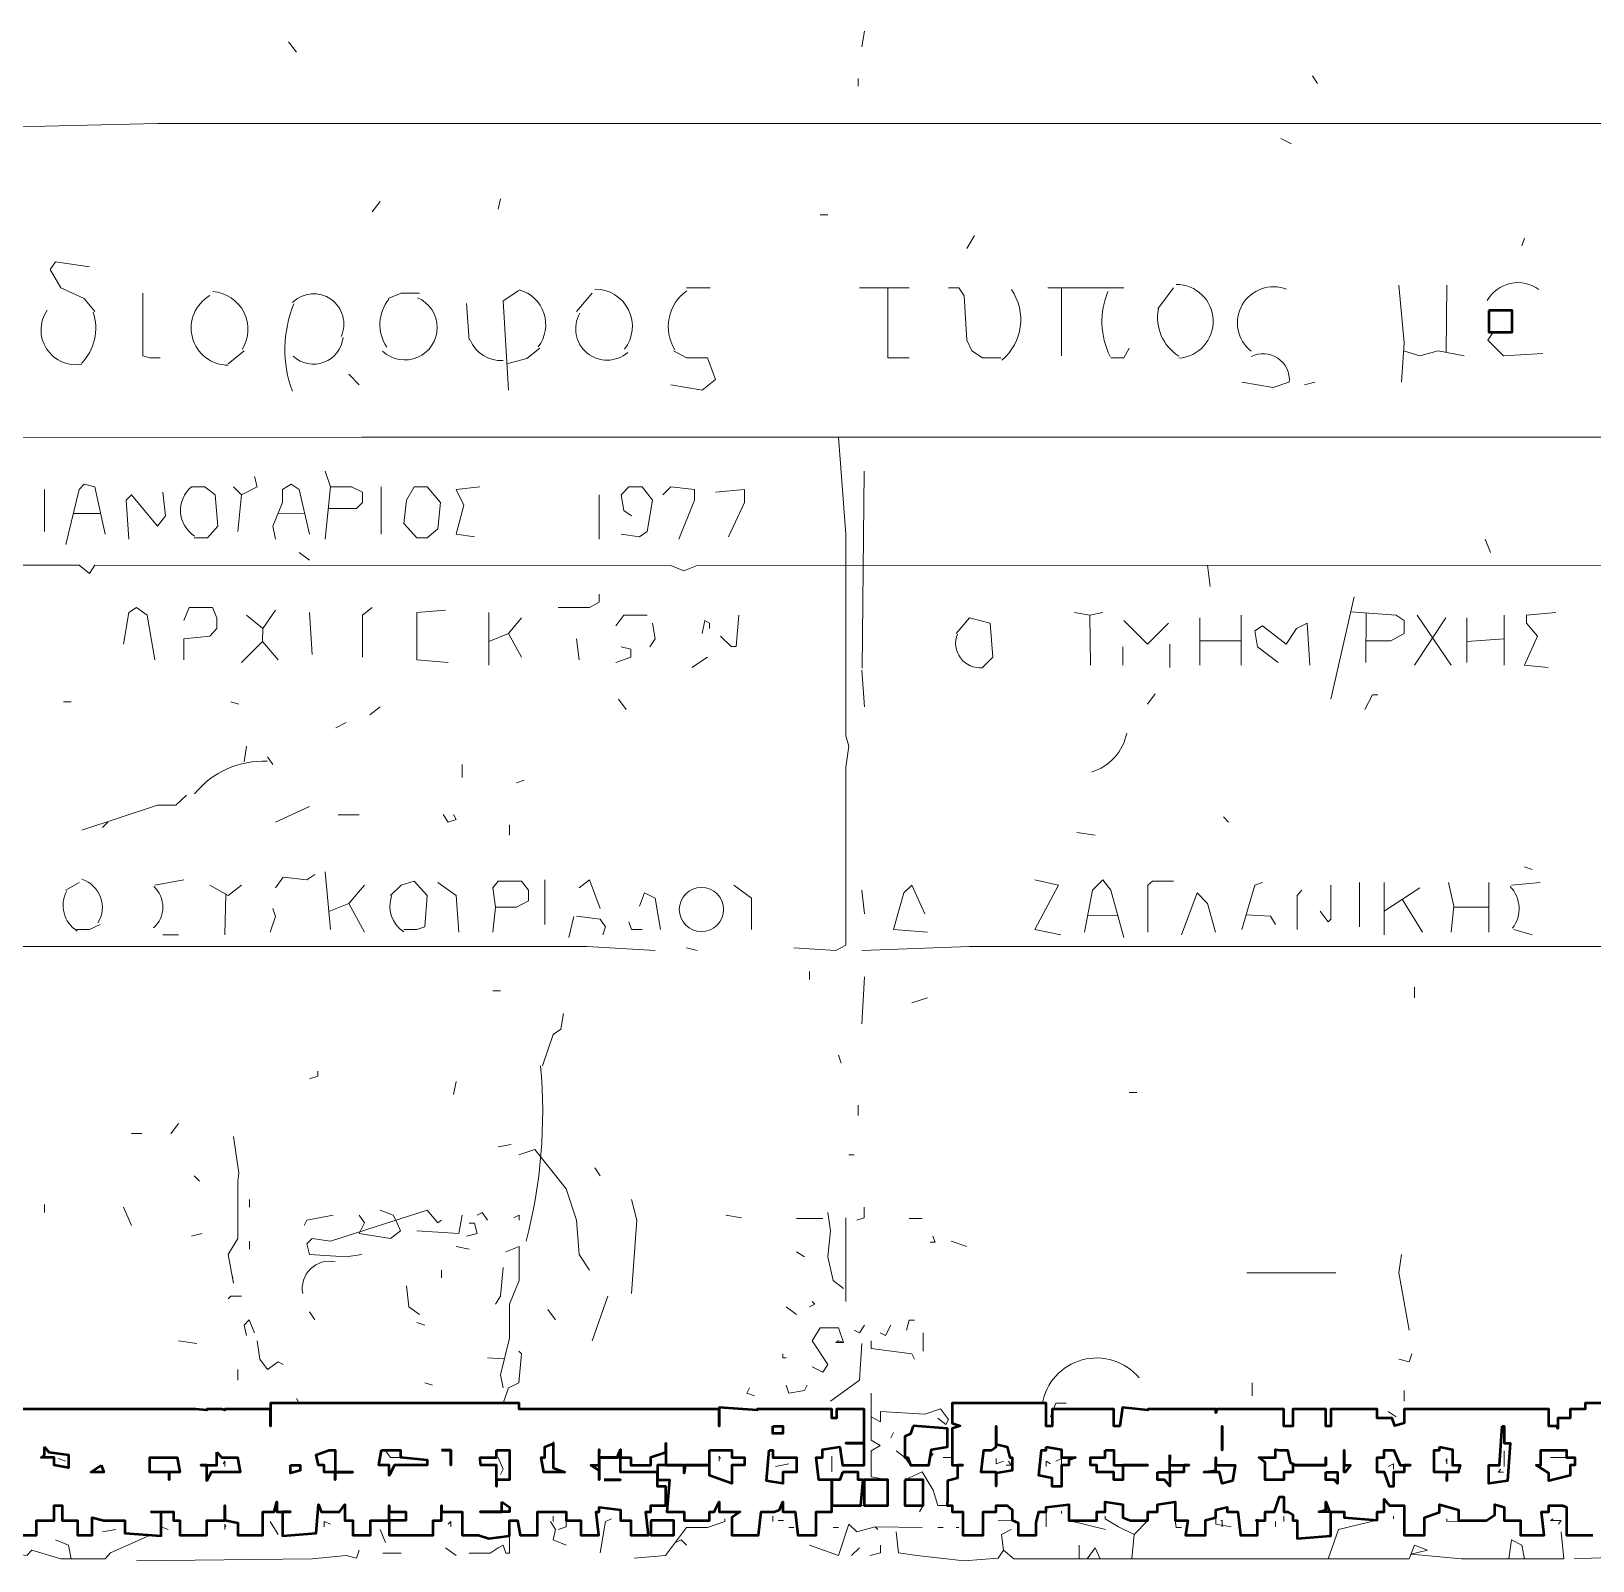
# Model space of a CAD drawing. Header units: metres. Extents: x 0.1 to 48.1, y 1.3 to 34.5.
# Drawn here: x 34.837 to 38.802, y 1.373 to 5.256 of the extents above; entities that cross this region are included whole.
import ezdxf

# ---------------------------------------------------------------- set-up
doc = ezdxf.new("R2010")
doc.units = ezdxf.units.M
doc.linetypes.add('DASHDOT', pattern=[1, 0.5, -0.25, 0, -0.25])
for name, color, linetype, lineweight in [('P2D_AXONES', 1, 'DASHDOT', 13), ('P2D_GRAMMES', 7, 'Continuous', 18), ('P2D_MIKRA', 8, 'Continuous', 13), ('P2D_TOIXOI', 7, 'Continuous', 50), ('P2D_TOXA', 7, 'Continuous', 18)]:
    doc.layers.add(name, color=color, linetype=linetype, lineweight=lineweight)

msp = doc.modelspace()

# ---------------------------------------------------------------- linework, layer by layer
at = {"layer": 'P2D_AXONES'}
msp.add_lwpolyline([(36.952106, 4.139136), (36.946361, 3.633796), (36.95301, 3.540707)], dxfattribs=at)
at = {"layer": 'P2D_GRAMMES'}
for p, q in [((36.560707, 4.604355), (36.500864, 4.604355)), ((36.939712, 4.604355), (37.066047, 4.604355)), ((37.611283, 4.604355), (37.418455, 4.604355)), ((37.453164, 4.604355), (37.453164, 4.431702)), ((37.697723, 4.551387), (37.737618, 4.604581)), ((38.431825, 4.61123), (38.429676, 4.440903)), ((35.94233, 4.564686), (35.948979, 4.471597)), ((36.221597, 4.544738), (36.261492, 4.591283)), ((35.377147, 4.445), (35.337251, 4.411754)), ((35.583272, 4.139136), (35.596571, 4.099241)), ((34.870654, 4.092592), (34.870654, 3.986204)), ((35.35055, 4.099387), (35.370497, 4.079293)), ((35.596571, 4.099241), (35.583272, 3.966257)), ((35.725207, 4.099241), (35.725207, 3.979555)), ((35.370497, 4.079293), (35.361517, 3.986204)), ((36.279097, 4.079293), (36.279097, 3.966257)), ((34.943854, 4.032144), (35.013054, 4.032136)), ((35.463929, 4.032878), (35.531017, 4.032085)), ((37.824058, 3.900639), (37.830707, 3.846571)), ((38.196414, 3.819974), (38.136571, 3.560654)), ((35.383796, 3.773429), (35.42496, 3.740183)), ((35.543377, 3.780079), (35.550026, 3.673691)), ((35.99842, 3.780079), (35.99842, 3.647094)), ((37.524843, 3.773429), (37.526596, 3.647094)), ((37.909591, 3.773429), (37.909591, 3.647094)), ((38.355995, 3.773429), (38.442435, 3.647094)), ((38.576884, 3.773429), (38.576884, 3.647094)), ((36.081963, 3.76678), (36.048717, 3.726885)), ((37.80411, 3.76678), (37.80411, 3.647094)), ((38.429136, 3.76678), (38.349346, 3.647094)), ((38.48233, 3.76678), (38.48233, 3.653743)), ((35.423691, 3.706937), (35.370497, 3.653743)), ((35.423691, 3.706937), (35.463586, 3.660393)), ((36.048717, 3.726885), (35.99842, 3.706937)), ((36.048717, 3.726885), (36.081963, 3.667042)), ((37.80411, 3.708561), (37.909591, 3.708561)), ((38.576884, 3.713586), (38.48233, 3.706937)), ((35.383796, 3.440969), (35.377147, 3.401073)), ((35.450288, 3.394424), (35.43699, 3.414372)), ((34.925, 3.075262), (34.958246, 3.095209)), ((35.224215, 3.101859), (35.151073, 3.08856)), ((35.583272, 3.121806), (35.596571, 2.975524)), ((38.209712, 3.095209), (38.209712, 2.982173)), ((38.271956, 3.095209), (38.271956, 2.962225)), ((38.537825, 3.095209), (38.537825, 2.968874)), ((38.668508, 3.095209), (38.595366, 3.08856)), ((35.330693, 3.065711), (35.328552, 2.962225)), ((35.68301, 3.08856), (35.643115, 3.042016)), ((38.362644, 3.081911), (38.271956, 3.022068)), ((35.643115, 3.042016), (35.592429, 3.021087)), ((35.643115, 3.042016), (35.68301, 2.968874)), ((36.015471, 3.032781), (36.008822, 2.968874)), ((38.318086, 3.052508), (38.369293, 2.968874)), ((38.448828, 3.032806), (38.537825, 3.032781)), ((37.519657, 3.01214), (37.595839, 3.011172)), ((38.602016, 2.975524), (38.64856, 2.962225)), ((35.171021, 2.962225), (35.210916, 2.962225)), ((36.95301, 2.855838), (36.946361, 2.736152)), ((36.905266, 2.24411), (36.905266, 2.031335)), ((35.70206, 2.198823), (35.717155, 2.196307)), ((36.075946, 2.170969), (36.042068, 2.15767)), ((38.149869, 2.104429), (37.923796, 2.104429)), ((35.995524, 1.888377), (36.03879, 1.885914)), ((37.026152, 1.698874), (37.019503, 1.685576)), ((37.12722, 1.645681), (37.118926, 1.633761)), ((37.152487, 1.635194), (37.175759, 1.635194)), ((36.926414, 1.513557), (36.952106, 1.513557)), ((36.83, 1.472801), (36.83, 1.459503)), ((37.29212, 1.475507), (37.32746, 1.476126)), ((37.413919, 1.496876), (37.413919, 1.459503)), ((37.471649, 1.475507), (37.564738, 1.452853)), ((37.672603, 1.475507), (37.63788, 1.439555)), ((37.741774, 1.475507), (37.744267, 1.457358)), ((38.14322, 1.496876), (38.156518, 1.496876)), ((38.431825, 1.472801), (38.532199, 1.475507)), ((37.139188, 1.457358), (37.152487, 1.457358)), ((37.63788, 1.439555), (37.63123, 1.378187)), ((37.498246, 1.412958), (37.498246, 1.378187))]:
    msp.add_line(p, q, dxfattribs=at)
for points in [[(40.703168, 5.022137), (35.157723, 5.022137), (34.765419, 5.012875), (32.318508, 4.993511), (27.930026, 4.975153), (27.265026, 4.966898)], [(34.984843, 4.657775), (34.898403, 4.671073), (34.885105, 4.651126), (34.911702, 4.604581), (34.971545, 4.577984), (34.998141, 4.544738)], [(37.01236, 4.604355), (37.01236, 4.427108), (37.066047, 4.427108)], [(37.29877, 4.427108), (37.252225, 4.427108), (37.225628, 4.445), (37.21233, 4.471597), (37.205681, 4.584634), (37.192382, 4.604355), (37.165785, 4.604355)], [(38.30945, 4.61123), (38.322749, 4.464948), (38.316099, 4.365209)], [(35.119823, 4.591283), (35.119823, 4.431702), (35.137775, 4.427108), (35.164372, 4.427108), (35.164372, 4.427108)], [(35.742853, 4.577984), (35.776099, 4.591283), (35.822644, 4.591283)], [(36.048717, 4.345262), (36.035419, 4.571335), (36.075314, 4.597932)], [(38.548822, 4.492136), (38.535524, 4.471597), (38.575419, 4.431702), (38.675157, 4.438351)], [(36.128508, 4.451649), (36.095262, 4.425052), (36.044819, 4.411525)], [(36.467618, 4.445), (36.500864, 4.427108), (36.554058, 4.427108), (36.574005, 4.371859), (36.540759, 4.345262), (36.460969, 4.35856)], [(37.578037, 4.427108), (37.611283, 4.427108), (37.624581, 4.451649)], [(38.321425, 4.445088), (38.362644, 4.431702), (38.409188, 4.445), (38.475681, 4.431702), (38.475681, 4.431702)], [(38.030183, 4.365209), (37.990288, 4.351911), (37.910497, 4.365209)], [(34.788684, 4.224947), (35.676361, 4.225848), (42.225838, 4.225848), (42.265733, 4.248778), (44.812382, 4.248778), (44.91877, 4.252173), (44.938717, 4.265471), (44.99856, 4.248778), (45.720786, 4.248958)], [(36.886518, 4.225848), (36.905266, 3.979555), (36.905266, 3.467565), (36.913115, 3.440969), (36.905266, 3.387775), (36.905266, 2.935628), (36.879869, 2.92233), (36.773482, 2.928979)], [(35.403743, 4.125838), (35.410393, 4.099241), (35.370497, 4.079293)], [(34.925, 3.952958), (34.958246, 4.092592), (34.971545, 4.10589), (34.998141, 4.099241), (35.024738, 3.979555)], [(35.171021, 4.085942), (35.17767, 4.026099), (35.157723, 3.999503), (35.09123, 4.079293), (35.077932, 4.065995), (35.084581, 3.966257)], [(35.250812, 3.969644), (35.284058, 3.969644), (35.310654, 3.999503), (35.304005, 4.079293), (35.277408, 4.099387), (35.244162, 4.099387)], [(35.456937, 3.966257), (35.450288, 3.999503), (35.474748, 4.059346), (35.474748, 4.092592), (35.496832, 4.10589), (35.51678, 4.092592), (35.543377, 3.979555)], [(35.596571, 4.099241), (35.649764, 4.099387), (35.677691, 4.085942), (35.677691, 4.059346), (35.663063, 4.044132), (35.591114, 4.044677)], [(35.975576, 4.099241), (35.915733, 4.092592), (35.935681, 4.052696), (35.915733, 3.979555), (35.962277, 3.972906)], [(36.36123, 4.026099), (36.341283, 4.039398), (36.334634, 4.079293), (36.354581, 4.099387), (36.387827, 4.099387), (36.414424, 4.065995), (36.401126, 3.986204), (36.381178, 3.972906), (36.334634, 3.979555)], [(36.441021, 4.079293), (36.460969, 4.099241), (36.520812, 4.092592), (36.520812, 4.065995), (36.480916, 3.966257)], [(36.574005, 4.085942), (36.647726, 4.092592), (36.647726, 4.059346), (36.607251, 3.972906)], [(41.687251, 3.640445), (41.707199, 3.613848), (41.729814, 3.633796), (41.729814, 3.92334), (40.583482, 3.92334), (39.652592, 3.900639), (36.527461, 3.899764), (36.494215, 3.886466), (36.460969, 3.899764), (34.998141, 3.900639), (34.984843, 3.879817), (34.958246, 3.900639), (34.790312, 3.900639)], [(35.071283, 3.700288), (35.084581, 3.780079), (35.104529, 3.793377), (35.131126, 3.773429), (35.151073, 3.660393)], [(35.224215, 3.760131), (35.237513, 3.792945), (35.297356, 3.792945), (35.308069, 3.76678), (35.308069, 3.740183), (35.290707, 3.720236), (35.224215, 3.713586), (35.224215, 3.660393)], [(35.456937, 3.786728), (35.42496, 3.740183), (35.423691, 3.706937)], [(35.677691, 3.667042), (35.677691, 3.773429), (35.702958, 3.793377), (35.702958, 3.793377)], [(35.889136, 3.786728), (35.815995, 3.780079), (35.815995, 3.660393), (35.895785, 3.653743)], [(36.633848, 3.773429), (36.627199, 3.694406), (36.613901, 3.694406), (36.587304, 3.720236)], [(37.484948, 3.780079), (37.524843, 3.773429), (37.558089, 3.780079)], [(38.187673, 3.782096), (38.302801, 3.773429), (38.322948, 3.760131), (38.322948, 3.726885), (38.289503, 3.708561), (38.225473, 3.708561)], [(38.226407, 3.77918), (38.225473, 3.653743), (38.225473, 3.653743)], [(38.708403, 3.780079), (38.633448, 3.773429), (38.633448, 3.753482), (38.661859, 3.720236), (38.628613, 3.647094), (38.688455, 3.640445)], [(37.185733, 3.726885), (37.218979, 3.76678), (37.272173, 3.753482), (37.278822, 3.667042), (37.252225, 3.640445)], [(37.611283, 3.760131), (37.671126, 3.700288), (37.724319, 3.753482)], [(38.003586, 3.653743), (37.950393, 3.693639), (37.943743, 3.733534), (37.963691, 3.746832), (38.023534, 3.700288), (38.050131, 3.740183), (38.076728, 3.753482), (38.083377, 3.647094)], [(35.230864, 3.316671), (35.204267, 3.291361), (35.157723, 3.291361), (34.964895, 3.228194)], [(35.749503, 3.061963), (35.776099, 3.08856), (35.809346, 3.098534), (35.842592, 3.061963), (35.835942, 2.982173), (35.815995, 2.975493), (35.782749, 2.975493)], [(35.869188, 3.095209), (35.915733, 3.061963), (35.922382, 2.968874)], [(36.140637, 3.101859), (36.140637, 2.988822), (36.140637, 2.988822)], [(42.737827, 3.114317), (42.654594, 3.114317), (42.654594, 3.08856), (42.677984, 3.055314), (42.651387, 2.988822), (42.71788, 2.975524), (42.731178, 2.955576), (42.724529, 2.932735), (37.218979, 2.932735), (36.946361, 2.92233)], [(37.385209, 3.101859), (37.445052, 3.08856), (37.385209, 2.975524), (37.451702, 2.962225)], [(37.511545, 2.968874), (37.531492, 3.075262), (37.558089, 3.101859), (37.578037, 3.075262), (37.611283, 2.955576)], [(37.737618, 3.098534), (37.684424, 3.098534), (37.672603, 3.08856), (37.672603, 2.968874)], [(37.963691, 3.095209), (37.943743, 3.08856), (37.910497, 2.975524)], [(38.435785, 3.095209), (38.449084, 3.035366), (38.442435, 2.968874)], [(35.290707, 3.08856), (35.337251, 3.061963), (35.370497, 3.08856)], [(36.62055, 3.08856), (36.665664, 3.055314), (36.665664, 2.975524)], [(37.105942, 3.015419), (37.072696, 3.08856), (37.052749, 3.068613), (37.026152, 2.975524), (37.112592, 2.968874)], [(37.844005, 2.968874), (37.824058, 3.042016), (37.797461, 3.068613), (37.757565, 2.962225)], [(38.063429, 3.075262), (38.051181, 3.061963), (38.051181, 2.975524)], [(38.136703, 3.08856), (38.136703, 3.00212), (38.129921, 2.995471), (38.109974, 3.022068)], [(35.01144, 2.988822), (34.984843, 2.975493), (34.951597, 2.975493)], [(37.921397, 3.012582), (37.983639, 3.00992), (37.996462, 2.988822), (37.996462, 2.988822)], [(36.421073, 2.92233), (36.248194, 2.932735), (34.359817, 2.932735), (34.326571, 2.916873), (34.073901, 2.916873)], [(36.188351, 2.762749), (36.181702, 2.722853), (36.161754, 2.709555), (36.135157, 2.629764)], [(35.35055, 2.450236), (35.363848, 2.357147), (35.361517, 2.337199), (35.361517, 2.190916), (35.337251, 2.151021), (35.35055, 2.07788), (35.347465, 2.094848)], [(36.075314, 2.403691), (36.115209, 2.41699), (36.195, 2.317251), (36.221597, 2.237461), (36.228246, 2.151021), (36.254843, 2.111126)], [(35.676361, 2.151021), (35.636466, 2.144372), (35.543377, 2.151021), (35.536728, 2.177618), (35.550026, 2.190916), (35.596571, 2.184267), (35.842592, 2.263526), (35.869188, 2.230812), (35.87847, 2.237461)], [(35.669712, 2.250759), (35.68301, 2.230812), (35.669712, 2.204215), (35.749503, 2.190916), (35.774135, 2.210864), (35.762801, 2.237461), (35.756152, 2.250759), (35.722906, 2.263526)], [(36.36123, 2.290654), (36.374529, 2.237461), (36.36123, 2.051283)], [(35.60322, 2.250759), (35.536728, 2.237461), (35.530079, 2.224162), (35.530079, 2.224162)], [(35.931192, 2.250759), (35.922382, 2.204215), (35.815995, 2.210864)], [(36.075946, 2.170969), (36.075946, 2.084529), (36.051655, 2.024686), (36.051655, 1.938246), (36.02877, 1.845157), (36.035419, 1.811911)], [(36.301387, 2.044634), (36.261492, 1.931597), (36.261492, 1.931597)], [(36.820026, 1.865105), (36.846623, 1.851806), (36.859921, 1.871754), (36.820026, 1.931597), (36.839974, 1.964776), (36.886518, 1.964776), (36.899817, 1.927137)], [(36.075314, 1.905), (36.081963, 1.898351), (36.075314, 1.825209), (36.048717, 1.811911), (36.035419, 1.772946), (36.02212, 1.772946)], [(36.946361, 1.924948), (36.939712, 1.831859), (36.866571, 1.778665), (36.866571, 1.778665)], [(36.970014, 1.798613), (36.970014, 1.678927), (36.992906, 1.665628), (36.970014, 1.65233), (36.970014, 1.585838), (37.01236, 1.578511)], [(36.970014, 1.73877), (36.993215, 1.725471), (36.993215, 1.752068), (37.105942, 1.745419), (37.145838, 1.758717), (37.165785, 1.73212), (37.159136, 1.718822), (37.139188, 1.735268)], [(37.032801, 1.65233), (37.055275, 1.635194), (37.069372, 1.615659)], [(37.055275, 1.578511), (37.099293, 1.599136), (37.12722, 1.552592), (37.139188, 1.513557), (37.162461, 1.513557)], [(37.01236, 1.559241), (37.01236, 1.513557), (36.986257, 1.513557)], [(37.101655, 1.513557), (37.092644, 1.496876), (37.092644, 1.496876)], [(36.310352, 1.47945), (36.294738, 1.472801), (36.28144, 1.39301), (36.28144, 1.39301)], [(36.36788, 1.379712), (36.44767, 1.386361), (36.500864, 1.457358), (36.554058, 1.457358), (36.598386, 1.472801)], [(36.598386, 1.472801), (36.598386, 1.47945), (36.598386, 1.472801)], [(37.453164, 1.492749), (37.453164, 1.499398), (37.453164, 1.492749)], [(37.56363, 1.47945), (37.56363, 1.486099), (37.56363, 1.47945)], [(37.56363, 1.47945), (37.597984, 1.459503), (37.63788, 1.439555)], [(38.129921, 1.378187), (38.156518, 1.452853), (38.254507, 1.476126)], [(38.296152, 1.47945), (38.296152, 1.486099), (38.296152, 1.47945)], [(38.431825, 1.472801), (38.431825, 1.47945), (38.431825, 1.472801)], [(38.582068, 1.475507), (38.595366, 1.475507), (38.582068, 1.475507)], [(34.772068, 1.39301), (34.825262, 1.386361), (34.83856, 1.39966), (34.911702, 1.378187), (35.024738, 1.378187), (35.038037, 1.39301), (35.139114, 1.438244)], [(36.051655, 1.43623), (36.051655, 1.391936), (36.042068, 1.391936), (36.035419, 1.412958), (36.02212, 1.406309), (36.002173, 1.391936), (35.948979, 1.391936)], [(36.813377, 1.412958), (36.886518, 1.386361), (36.913115, 1.466152), (36.933063, 1.446204), (36.979607, 1.459503), (36.986257, 1.452853), (36.979607, 1.459503), (37.099293, 1.457358)], [(36.87322, 1.457358), (36.886518, 1.457358), (36.87322, 1.457358)], [(37.032801, 1.446204), (37.03945, 1.39301), (37.085995, 1.386361), (37.205681, 1.373063), (37.29212, 1.379712), (37.305419, 1.39966), (37.332016, 1.378187), (37.518194, 1.378187), (37.538141, 1.406309), (37.55144, 1.378187)], [(37.185733, 1.457358), (37.192382, 1.457358), (37.185733, 1.457358)], [(37.325366, 1.452853), (37.300207, 1.439555), (37.305419, 1.39966)], [(38.721702, 1.446204), (38.728351, 1.378187), (38.469031, 1.378187), (38.340471, 1.389755), (38.382592, 1.39966), (38.349346, 1.412958), (38.336047, 1.378187), (37.518194, 1.378187)], [(37.744267, 1.457358), (37.757565, 1.457358), (37.744267, 1.457358)], [(34.898403, 1.426257), (34.931649, 1.412958), (34.938298, 1.378187)], [(35.669712, 1.39966), (35.663063, 1.379712), (35.636466, 1.386361), (35.550026, 1.378187), (35.104529, 1.373063)], [(36.472386, 1.419349), (36.487565, 1.426257), (36.500864, 1.412958), (36.500864, 1.412958)], [(38.588717, 1.378187), (38.595366, 1.426257), (38.621963, 1.412958), (38.628613, 1.378187)], [(38.754948, 1.378187), (38.974372, 1.386361), (39.080759, 1.379712), (39.107356, 1.39301), (39.140602, 1.379712), (39.266937, 1.386361), (39.280236, 1.412958)]]:
    msp.add_lwpolyline(points, dxfattribs=at)
for points in [[(35.789398, 4.065995), (35.809346, 4.099387), (35.842592, 4.099387), (35.875838, 4.059346), (35.869188, 3.992853), (35.842592, 3.969644), (35.815995, 3.969644), (35.782749, 4.006152)], [(36.015471, 3.032781), (36.068665, 3.032781), (36.09975, 3.048665), (36.09975, 3.075262), (36.081963, 3.098534), (36.02212, 3.098534), (36.008822, 3.081911)], [(36.879869, 1.927137), (36.886518, 1.931597), (36.899817, 1.927137)]]:
    msp.add_lwpolyline(points, close=True, dxfattribs=at)
at = {"layer": 'P2D_MIKRA'}
for p, q in [((36.95301, 5.256204), (36.946361, 5.216309)), ((35.490183, 5.229607), (35.510131, 5.20301)), ((36.936992, 5.136518), (36.936992, 5.116571)), ((38.090026, 5.143168), (38.103325, 5.12322)), ((38.010236, 4.983586), (38.036832, 4.970288)), ((35.722906, 4.824005), (35.702958, 4.797408)), ((36.02877, 4.830654), (36.02212, 4.804058)), ((36.839974, 4.789879), (36.859921, 4.789879)), ((37.232277, 4.737565), (37.21233, 4.704319)), ((38.628613, 4.730916), (38.621963, 4.710969)), ((35.643115, 4.385157), (35.669712, 4.35856)), ((38.096675, 4.365209), (38.070079, 4.35856)), ((38.528874, 3.966257), (38.542173, 3.93301)), ((35.51678, 3.93301), (35.543377, 3.913063)), ((36.221597, 3.713586), (36.228246, 3.660393)), ((37.608673, 3.693639), (37.608673, 3.647094)), ((37.727751, 3.700288), (37.727751, 3.640445)), ((36.554058, 3.667042), (36.514162, 3.640445)), ((37.691073, 3.573953), (37.671126, 3.547356)), ((34.918351, 3.553624), (34.938298, 3.553624)), ((35.343901, 3.554005), (35.363848, 3.547356)), ((35.722906, 3.540707), (35.696309, 3.520759)), ((36.327984, 3.560654), (36.347932, 3.534058)), ((35.636466, 3.500812), (35.609869, 3.487513)), ((35.931192, 3.394424), (35.931192, 3.361178)), ((36.088613, 3.354529), (36.068665, 3.34788)), ((35.543377, 3.288037), (35.456937, 3.248141)), ((35.616518, 3.266981), (35.669712, 3.266981)), ((37.863953, 3.26144), (37.877251, 3.248141)), ((35.031387, 3.248141), (35.018089, 3.234843)), ((36.051655, 3.241492), (36.051655, 3.214895)), ((37.491597, 3.221545), (37.538141, 3.214895)), ((38.628613, 3.135105), (38.64856, 3.128455)), ((36.946361, 3.075262), (36.95301, 3.015419)), ((36.214948, 3.00877), (36.201649, 2.955576)), ((36.500864, 2.928979), (36.527461, 2.92233)), ((36.813377, 2.869136), (36.813377, 2.849188)), ((36.008822, 2.820205), (36.02877, 2.820205)), ((38.349346, 2.829241), (38.349346, 2.802644)), ((37.112592, 2.802644), (37.072696, 2.789346)), ((36.886518, 2.656361), (36.893168, 2.636414)), ((35.915733, 2.589869), (35.909084, 2.556623)), ((37.624581, 2.561958), (37.644529, 2.561958)), ((36.936992, 2.530026), (36.936992, 2.503429)), ((35.210916, 2.483482), (35.190969, 2.456885)), ((35.09123, 2.458199), (35.117827, 2.458199)), ((36.055366, 2.430288), (36.02212, 2.423639)), ((35.250812, 2.350497), (35.26411, 2.337199)), ((36.268141, 2.370445), (36.28144, 2.350497)), ((34.870654, 2.277356), (34.870654, 2.257408)), ((35.071283, 2.270707), (35.09123, 2.224162)), ((35.390861, 2.290654), (35.390861, 2.270707)), ((36.600602, 2.250759), (36.640497, 2.24411)), ((36.780131, 2.242329), (36.846623, 2.242329)), ((37.066047, 2.242329), (37.099293, 2.242329)), ((35.270759, 2.204215), (35.244162, 2.197565)), ((35.390861, 2.184267), (35.390861, 2.164319)), ((37.172435, 2.184267), (37.21233, 2.170969)), ((35.915733, 2.170969), (35.948979, 2.164319)), ((36.780131, 2.15767), (36.800079, 2.144372)), ((35.87847, 2.111126), (35.87847, 2.091178)), ((35.543377, 2.004738), (35.556675, 1.984791)), ((36.148455, 2.011387), (36.168403, 1.984791)), ((36.753534, 2.018037), (36.780131, 1.998089)), ((35.815995, 1.978141), (35.835942, 1.971492)), ((37.101655, 1.951545), (37.101655, 1.905)), ((35.210916, 1.931597), (35.257461, 1.924948)), ((35.361517, 1.858455), (35.361517, 1.831859)), ((35.835942, 1.825209), (35.85589, 1.81856)), ((37.937094, 1.825209), (37.937094, 1.791963)), ((38.322948, 1.805262), (38.322948, 1.778665)), ((38.282853, 1.752068), (38.302801, 1.73877)), ((34.905052, 1.632382), (34.925, 1.625733)), ((36.162428, 1.645681), (36.162428, 1.625733)), ((36.869539, 1.639031), (36.869539, 1.599136)), ((38.576884, 1.65233), (38.576884, 1.612435)), ((38.695105, 1.635194), (38.735, 1.635194)), ((36.760183, 1.619084), (36.726937, 1.612435)), ((35.443639, 1.472801), (35.463586, 1.439555)), ((36.733586, 1.475507), (36.746885, 1.475507)), ((37.996462, 1.472801), (37.996462, 1.459503)), ((38.017735, 1.486099), (38.017735, 1.472801)), ((35.051335, 1.452853), (35.018089, 1.446204)), ((35.722906, 1.452853), (35.736204, 1.419607)), ((35.729555, 1.391936), (35.776099, 1.391936)), ((35.889136, 1.406309), (35.915733, 1.386361)), ((36.939712, 1.406309), (36.919764, 1.386361))]:
    msp.add_line(p, q, dxfattribs=at)
for points in [[(36.279097, 3.826623), (36.279097, 3.806675), (36.254843, 3.792945), (36.175052, 3.792945)], [(36.401126, 3.773712), (36.341283, 3.773712), (36.321335, 3.746832)], [(36.414424, 3.753482), (36.421073, 3.713586), (36.407775, 3.693639)], [(36.559377, 3.740183), (36.559377, 3.753482), (36.547408, 3.760131), (36.540759, 3.726885)], [(36.334634, 3.693639), (36.359493, 3.68699), (36.359493, 3.667042), (36.321335, 3.653743)], [(38.256257, 3.571384), (38.242958, 3.571384), (38.22301, 3.534058)], [(35.882487, 3.268089), (35.895785, 3.248141), (35.915733, 3.254791), (35.909084, 3.268089)], [(35.556675, 3.115157), (35.536728, 3.101859), (35.476885, 3.108508), (35.456937, 3.081911)], [(36.228246, 3.081911), (36.254843, 3.101859), (36.28144, 3.028717)], [(36.434372, 2.975524), (36.421073, 3.055314), (36.394476, 3.068613), (36.381178, 3.035366)], [(35.450288, 3.028717), (35.456937, 3.00877), (35.443639, 2.968874)], [(36.221597, 3.00992), (36.28144, 3.00212), (36.294738, 2.982173), (36.288089, 2.962225)], [(36.354581, 2.995471), (36.36123, 2.975493), (36.387827, 2.975493)], [(35.564509, 2.616466), (35.564509, 2.603168), (35.543377, 2.596518)], [(36.919764, 2.403691), (36.926414, 2.40358), (36.913115, 2.40358)], [(36.952106, 2.270707), (36.952106, 2.24411), (36.933063, 2.237461)], [(35.948979, 2.229884), (35.962277, 2.229884), (35.968927, 2.204215), (35.94233, 2.197565)], [(35.968927, 2.250759), (35.982225, 2.257408), (35.995524, 2.237461)], [(36.062016, 2.24411), (36.075946, 2.250759), (36.075946, 2.237461)], [(36.859921, 2.257408), (36.866571, 2.210864), (36.859921, 2.144372), (36.87322, 2.084529), (36.899817, 2.064581)], [(37.12589, 2.197565), (37.132539, 2.181542), (37.119241, 2.181542)], [(38.316099, 2.151021), (38.30945, 2.104476), (38.336047, 1.958194)], [(36.035419, 2.117775), (36.02877, 2.044634), (36.015471, 2.024686)], [(35.789398, 2.07123), (35.796047, 2.018037), (35.822644, 1.998089)], [(35.370497, 2.044435), (35.343901, 2.044435), (35.337251, 2.037984)], [(36.820026, 2.031335), (36.826675, 2.024686), (36.813377, 2.018037)], [(35.403743, 1.951545), (35.390445, 1.984791), (35.377147, 1.971492), (35.383796, 1.944895)], [(37.079346, 1.983682), (37.066047, 1.983682), (37.059398, 1.958194)], [(36.95301, 1.971492), (36.939712, 1.951545), (36.926414, 1.958194)], [(37.019503, 1.971492), (37.006204, 1.944895), (36.992906, 1.951545)], [(35.410393, 1.931597), (35.417042, 1.885052), (35.43699, 1.858455), (35.463586, 1.878403), (35.476885, 1.871754)], [(36.970014, 1.931597), (36.970014, 1.911649), (37.072696, 1.898351), (37.079346, 1.885052)], [(36.745692, 1.898351), (36.745692, 1.888377), (36.753534, 1.888377)], [(38.342696, 1.898351), (38.336047, 1.878403), (38.30945, 1.885052)], [(35.510131, 1.785314), (35.51678, 1.772946), (35.490183, 1.772946)], [(36.660445, 1.811911), (36.653796, 1.798613), (36.673743, 1.791963)], [(36.753534, 1.81856), (36.760183, 1.798613), (36.800079, 1.805262), (36.806728, 1.81856)], [(37.465, 1.772946), (37.438403, 1.772946), (37.425105, 1.73877)], [(35.736204, 1.65233), (35.749503, 1.635194), (35.776099, 1.635194)], [(35.995524, 1.635194), (36.02212, 1.635194), (36.035419, 1.605785), (36.02877, 1.592487)], [(36.587304, 1.632382), (36.583809, 1.639031), (36.583809, 1.625733)], [(37.287118, 1.632382), (37.287118, 1.619084), (37.305419, 1.625733)], [(37.438403, 1.625733), (37.453164, 1.632382), (37.453164, 1.619084)], [(38.429136, 1.625733), (38.431825, 1.632382), (38.431825, 1.619084)], [(35.323953, 1.619084), (35.328552, 1.625733), (35.328552, 1.612435)], [(37.318717, 1.625733), (37.325366, 1.615659), (37.312068, 1.615659)], [(37.425105, 1.619084), (37.413919, 1.625733), (37.413919, 1.612435)], [(38.282853, 1.612435), (38.296152, 1.619084), (38.296152, 1.605785)], [(38.56877, 1.605785), (38.56212, 1.597991), (38.575419, 1.597991)], [(35.167138, 1.47945), (35.167138, 1.459503), (35.184319, 1.452853)], [(35.596571, 1.466152), (35.580822, 1.472801), (35.580822, 1.459503)], [(35.895785, 1.466152), (35.901923, 1.472801), (35.901923, 1.459503)], [(36.155105, 1.472801), (36.168403, 1.452853), (36.161754, 1.426257), (36.195, 1.412958)], [(36.162428, 1.472801), (36.162428, 1.486099), (36.162428, 1.472801)], [(36.195, 1.466152), (36.195042, 1.472801), (36.195042, 1.459503), (36.175052, 1.452853)], [(36.720288, 1.47945), (36.719738, 1.486099), (36.719738, 1.472801)], [(37.844904, 1.47945), (37.844904, 1.466152), (37.883901, 1.459503)], [(37.857304, 1.475507), (37.861033, 1.475507), (37.861033, 1.459503)], [(38.701754, 1.47945), (38.695105, 1.475507), (38.721702, 1.475507), (38.715052, 1.466152)], [(35.330602, 1.459503), (35.328552, 1.466152), (35.328552, 1.452853)], [(36.760183, 1.457358), (36.773482, 1.457358), (36.760183, 1.457358)], [(36.993215, 1.412958), (36.993215, 1.39301), (36.966309, 1.386361)]]:
    msp.add_lwpolyline(points, dxfattribs=at)
at = {"layer": 'P2D_TOIXOI'}
for points in [[(38.537825, 4.547531), (38.537825, 4.492136), (38.596969, 4.492136), (38.596969, 4.547531)], [(36.719738, 1.714671), (36.745692, 1.714671), (36.745692, 1.696369), (36.719738, 1.696369)], [(37.076021, 1.715497), (37.069372, 1.69555), (37.055275, 1.688901), (37.055275, 1.635194), (37.062723, 1.635194), (37.069372, 1.615659), (37.115916, 1.615659), (37.122565, 1.655654), (37.163692, 1.662304), (37.163692, 1.708848)], [(37.287118, 1.714671), (37.287118, 1.714671), (37.287118, 1.668953), (37.315393, 1.662304), (37.322042, 1.635194), (37.32746, 1.635194), (37.32746, 1.602461), (37.287118, 1.595812), (37.287118, 1.562565), (37.287118, 1.569215), (37.287118, 1.597991), (37.248901, 1.597991), (37.25555, 1.65368), (37.275497, 1.65368), (37.287118, 1.662304)], [(37.861033, 1.714671), (37.861033, 1.714671), (37.861033, 1.65368), (37.861033, 1.65368)], [(38.572094, 1.714671), (38.576884, 1.714671), (38.576884, 1.671368), (38.592042, 1.671368), (38.585393, 1.575864), (38.537825, 1.569215), (38.537825, 1.615659), (38.565445, 1.615659)], [(36.165079, 1.671368), (36.162428, 1.671368), (36.162428, 1.60911), (36.191675, 1.597991), (36.140637, 1.597991), (36.140637, 1.597991), (36.138482, 1.597991), (36.131832, 1.635194), (36.140637, 1.635194), (36.140637, 1.662304)], [(34.870654, 1.662304), (34.88178, 1.649005), (34.931649, 1.642356), (34.931649, 1.60911), (34.895308, 1.615759), (34.895308, 1.635194), (34.861832, 1.635194), (34.870654, 1.642356)], [(35.167138, 1.635194), (35.207592, 1.635194), (35.214241, 1.597991), (35.1867, 1.597991), (35.1867, 1.578511), (35.1867, 1.578511), (35.1867, 1.597991), (35.137874, 1.597991), (35.137874, 1.615659), (35.137874, 1.615659), (35.137874, 1.635194), (35.167138, 1.635194)], [(35.308069, 1.649005), (35.320628, 1.635194), (35.360524, 1.635194), (35.367173, 1.597991), (35.340576, 1.597991), (35.340576, 1.597991), (35.294031, 1.597991), (35.283108, 1.575864), (35.283108, 1.615759), (35.267435, 1.615659), (35.308069, 1.615659)], [(35.593246, 1.65368), (35.608682, 1.65368), (35.608682, 1.597991), (35.653564, 1.597991), (35.653564, 1.597991), (35.608682, 1.597991), (35.608682, 1.578511), (35.608682, 1.578511), (35.608682, 1.597991), (35.580822, 1.597991), (35.580822, 1.615659), (35.566649, 1.615659), (35.56, 1.642356)], [(35.72623, 1.65368), (35.746008, 1.65368), (35.746008, 1.65368), (35.774135, 1.65368), (35.774135, 1.635707), (35.842447, 1.629058), (35.842447, 1.615659), (35.788375, 1.615659), (35.788375, 1.615659), (35.759476, 1.615659), (35.746008, 1.589162), (35.746008, 1.615659), (35.719581, 1.615659)], [(35.87847, 1.65368), (35.901923, 1.65368), (35.901923, 1.615659), (35.901923, 1.615659), (35.901923, 1.65368), (35.87847, 1.65368)], [(36.018163, 1.65368), (36.051655, 1.65368), (36.051655, 1.578511), (36.051655, 1.578511), (36.051655, 1.578511), (36.018163, 1.578511), (36.018163, 1.561806), (36.018163, 1.561806), (36.018163, 1.615659), (35.978901, 1.615659), (35.976483, 1.629058), (35.976483, 1.635194), (36.018163, 1.635194)], [(36.559377, 1.65368), (36.615698, 1.65368), (36.615698, 1.635194), (36.647726, 1.635194), (36.647726, 1.615659), (36.615698, 1.615659), (36.615698, 1.569215), (36.559377, 1.589162), (36.559377, 1.615659), (36.497539, 1.615659), (36.494787, 1.595812), (36.494787, 1.615659), (36.559377, 1.615659)], [(36.710314, 1.65368), (36.719738, 1.65368), (36.719738, 1.635194), (36.780084, 1.635194), (36.780084, 1.597991), (36.745692, 1.597991), (36.745692, 1.569215), (36.703665, 1.575864)], [(37.413919, 1.662304), (37.453164, 1.655654), (37.453164, 1.635194), (37.488272, 1.635194), (37.471649, 1.629058), (37.471649, 1.615659), (37.453164, 1.615659), (37.453164, 1.561806), (37.429348, 1.561806), (37.429348, 1.582513), (37.395183, 1.589162), (37.401832, 1.65368), (37.413919, 1.65368)], [(37.56363, 1.65368), (37.586055, 1.65368), (37.586055, 1.615659), (37.672603, 1.615659), (37.672603, 1.615659), (37.608673, 1.615659), (37.608673, 1.578511), (37.586055, 1.578511), (37.586055, 1.597991), (37.54303, 1.597991), (37.54303, 1.615659), (37.526596, 1.615659), (37.526596, 1.635194), (37.56363, 1.635194)], [(37.727751, 1.642356), (37.727644, 1.615659), (37.777513, 1.615659), (37.777513, 1.615659), (37.763703, 1.615659), (37.763703, 1.597991), (37.727751, 1.597991)], [(37.844904, 1.635194), (37.844904, 1.635194), (37.844904, 1.615659), (37.893874, 1.615659), (37.887225, 1.575864), (37.860628, 1.569215), (37.853979, 1.597991), (37.814084, 1.597991), (37.844904, 1.602461)], [(38.006911, 1.65368), (38.026859, 1.65368), (38.033508, 1.622408), (38.046806, 1.615659), (38.12429, 1.615659), (38.12429, 1.635194), (38.12429, 1.635194), (38.12429, 1.615659), (38.04048, 1.615659), (38.04048, 1.597991), (38.017735, 1.597991), (38.017735, 1.578511), (37.969887, 1.578511), (37.969887, 1.622408), (37.953717, 1.635194), (37.996462, 1.635194), (37.996462, 1.655654)], [(38.170692, 1.65368), (38.170692, 1.65368), (38.170692, 1.615659), (38.18644, 1.615659), (38.173141, 1.597991), (38.170692, 1.597991)], [(38.296152, 1.655654), (38.312775, 1.615659), (38.339372, 1.615659), (38.339372, 1.615659), (38.322948, 1.615659), (38.322948, 1.597991), (38.296152, 1.597991), (38.296152, 1.561806), (38.286178, 1.561806), (38.27288, 1.597991), (38.254507, 1.597991), (38.254507, 1.597991), (38.254507, 1.597991), (38.254507, 1.635194), (38.271956, 1.635194), (38.271956, 1.65368), (38.296152, 1.65368)], [(38.412513, 1.662304), (38.445759, 1.655654), (38.445759, 1.615659), (38.465707, 1.615659), (38.461044, 1.602461), (38.461044, 1.597991), (38.431825, 1.597991), (38.431825, 1.575864), (38.432461, 1.597991), (38.399215, 1.597991), (38.399215, 1.65368), (38.412513, 1.65368)], [(38.735, 1.65368), (38.735, 1.65368), (38.735, 1.635194), (38.756847, 1.635194), (38.756847, 1.615659), (38.744974, 1.615659), (38.744974, 1.589162), (38.69045, 1.575864), (38.69045, 1.595812), (38.658534, 1.615659), (38.670586, 1.615659), (38.670586, 1.65368), (38.735, 1.65368)], [(35.014764, 1.615759), (35.021414, 1.597991), (34.988168, 1.597991)], [(35.495298, 1.615659), (35.520105, 1.615659), (35.520105, 1.602461), (35.495298, 1.595812)], [(36.896492, 1.597991), (36.889843, 1.578511), (36.869539, 1.578511), (36.869539, 1.513557), (36.943037, 1.513557), (36.949686, 1.578511), (36.936992, 1.578511), (36.936992, 1.597991)], [(37.696705, 1.597991), (37.727751, 1.597991), (37.727751, 1.562565), (37.714346, 1.578511), (37.696705, 1.578511)], [(38.12429, 1.597991), (38.154191, 1.597991), (38.154191, 1.569215), (38.146545, 1.578511), (38.12429, 1.578511)], [(36.291414, 1.578511), (36.333387, 1.578511), (36.333387, 1.578511), (36.291414, 1.578511)], [(36.952106, 1.578511), (36.952106, 1.513557), (37.01236, 1.513557), (37.01236, 1.578511)], [(37.055275, 1.578511), (37.055275, 1.513557), (37.101655, 1.513557), (37.101655, 1.578511)], [(36.032094, 1.52267), (36.051655, 1.509372), (36.051655, 1.496876), (35.976483, 1.496876), (35.976483, 1.496876), (36.032094, 1.496876)], [(36.410064, 1.475507), (36.410064, 1.437915), (36.468525, 1.437915), (36.468525, 1.475507)]]:
    msp.add_lwpolyline(points, close=True, dxfattribs=at)
for points in [[(34.790312, 1.437915), (34.850135, 1.437915), (34.850135, 1.475507), (34.895308, 1.475507), (34.895308, 1.513557), (34.915264, 1.513557), (34.915264, 1.475507), (34.915264, 1.475507), (34.915264, 1.475507), (34.954679, 1.475507), (34.954679, 1.437915), (34.99174, 1.437915), (34.99174, 1.482775), (35.021414, 1.475507), (35.074607, 1.475507), (35.074607, 1.44288), (35.167138, 1.43623), (35.167138, 1.496073), (35.141099, 1.496876), (35.198116, 1.496876), (35.198116, 1.475507), (35.214241, 1.475507), (35.214241, 1.437915), (35.283108, 1.437915), (35.283108, 1.475507), (35.328552, 1.475507), (35.328552, 1.513557), (35.328552, 1.513557), (35.328552, 1.476126), (35.361517, 1.469476), (35.361517, 1.437915), (35.42496, 1.437915), (35.42496, 1.496876), (35.453613, 1.496876), (35.460262, 1.52267), (35.460262, 1.496876), (35.495298, 1.496876), (35.495298, 1.496876), (35.474748, 1.496876), (35.474748, 1.43623), (35.56, 1.44288), (35.566649, 1.516021), (35.573298, 1.496876), (35.619843, 1.496876), (35.633046, 1.516021), (35.633046, 1.475507), (35.653564, 1.475507), (35.653564, 1.437915), (35.698304, 1.437915), (35.698304, 1.475507), (35.746008, 1.475507), (35.746008, 1.513557), (35.746008, 1.513557), (35.746008, 1.496876), (35.774135, 1.496876), (35.774135, 1.496876), (35.788375, 1.496876), (35.788375, 1.475507), (35.746008, 1.475507), (35.746008, 1.437915), (35.857401, 1.437915), (35.857401, 1.475507), (35.87847, 1.475507), (35.87847, 1.513557), (35.87847, 1.513557), (35.87847, 1.496876), (35.931192, 1.496876), (35.931192, 1.475507), (35.931192, 1.475507), (35.931192, 1.437915), (35.972251, 1.437915), (35.998848, 1.429581), (36.051655, 1.43623), (36.051655, 1.475507), (36.07199, 1.475507), (36.078639, 1.437915), (36.12276, 1.437915), (36.12276, 1.496876), (36.195042, 1.496876), (36.195042, 1.475507), (36.232643, 1.475507), (36.232643, 1.437915), (36.278115, 1.437915), (36.271466, 1.496876), (36.279097, 1.496876), (36.279097, 1.509372), (36.333387, 1.502723), (36.333387, 1.475507), (36.359493, 1.475507), (36.359493, 1.437915), (36.40445, 1.437915), (36.397801, 1.496876), (36.410064, 1.496876), (36.410064, 1.513557), (36.447899, 1.513557), (36.447899, 1.561806), (36.427279, 1.561806), (36.427279, 1.597991), (36.333387, 1.597991), (36.333387, 1.635194), (36.279097, 1.635194), (36.279097, 1.578511), (36.279097, 1.578511), (36.279097, 1.602461), (36.258168, 1.615659), (36.279097, 1.615659), (36.279097, 1.655654), (36.278115, 1.635194), (36.32466, 1.635194), (36.333387, 1.655654), (36.333387, 1.635194), (36.359493, 1.635194), (36.359493, 1.615659), (36.410064, 1.615659), (36.410064, 1.635707), (36.447899, 1.649005), (36.447899, 1.671368), (36.447899, 1.671368), (36.447899, 1.615659), (36.494787, 1.615659), (36.494787, 1.615659), (36.427279, 1.615659), (36.427279, 1.578511), (36.457644, 1.578511), (36.450995, 1.496876), (36.494787, 1.496876), (36.494787, 1.475507), (36.53688, 1.475507), (36.53688, 1.475507), (36.559377, 1.475507), (36.559377, 1.496876), (36.570681, 1.496876), (36.583809, 1.52267), (36.583809, 1.496876), (36.615698, 1.496876), (36.615698, 1.496876), (36.637173, 1.496876), (36.615698, 1.482775), (36.615698, 1.437915), (36.683717, 1.437915), (36.690366, 1.496876), (36.723613, 1.496876), (36.736911, 1.502723), (36.745692, 1.52267), (36.745692, 1.496876), (36.776806, 1.496876), (36.783455, 1.437915), (36.83, 1.437915), (36.83, 1.496876), (36.869539, 1.496876), (36.869539, 1.578511), (36.836649, 1.578511), (36.83, 1.635194), (36.846279, 1.635194), (36.846279, 1.655654), (36.889843, 1.662304), (36.896492, 1.615659), (36.952106, 1.615659), (36.952106, 1.671368), (36.905266, 1.671368), (36.905266, 1.671368), (36.952106, 1.671368), (36.952106, 1.757768), (36.881531, 1.757768), (36.881531, 1.735268), (36.869539, 1.735268), (36.869539, 1.757768), (36.680333, 1.757768), (36.680333, 1.755393), (36.583809, 1.762042), (36.583809, 1.714671), (36.583809, 1.714671), (36.583809, 1.757768), (36.375336, 1.757768), (36.375336, 1.757768), (36.075946, 1.757768), (36.075946, 1.772946), (35.444193, 1.772946), (35.444193, 1.714671), (35.444193, 1.714671), (35.444193, 1.757768), (35.328552, 1.757768), (35.328552, 1.755393), (35.320628, 1.757768), (35.283108, 1.757768), (35.283108, 1.755393), (35.254136, 1.757768), (34.761122, 1.757768)], [(38.828197, 1.772946), (38.782484, 1.772946), (38.782484, 1.757768), (38.744974, 1.757768), (38.744974, 1.735268), (38.713533, 1.735268), (38.713533, 1.708848), (38.711728, 1.714671), (38.69045, 1.714671), (38.69045, 1.757768), (38.322948, 1.757768), (38.322948, 1.722147), (38.299476, 1.715497), (38.292827, 1.735268), (38.254507, 1.735268), (38.254507, 1.757768), (38.136703, 1.757768), (38.136703, 1.714671), (38.12429, 1.714671), (38.12429, 1.757768), (38.04048, 1.757768), (38.04048, 1.714671), (38.017735, 1.714671), (38.017735, 1.757768), (37.84733, 1.757768), (37.844904, 1.748743), (37.844904, 1.757768), (37.727751, 1.757768), (37.727751, 1.757768), (37.672603, 1.757768), (37.672603, 1.755393), (37.607958, 1.762042), (37.601309, 1.714671), (37.586055, 1.714671), (37.586055, 1.757768), (37.429348, 1.757768), (37.429348, 1.714671), (37.413919, 1.714671), (37.413919, 1.772946), (37.175759, 1.772946), (37.175759, 1.722147), (37.195707, 1.715497), (37.175759, 1.708848), (37.175759, 1.615659), (37.202799, 1.615659), (37.202799, 1.615659), (37.189058, 1.615659), (37.189058, 1.582513), (37.163692, 1.575864), (37.163692, 1.529319), (37.162461, 1.513557), (37.175759, 1.513557), (37.175759, 1.496876), (37.202799, 1.496876), (37.202799, 1.437915), (37.254095, 1.437915), (37.254095, 1.496876), (37.287118, 1.496876), (37.287118, 1.513557), (37.315393, 1.513557), (37.32746, 1.502723), (37.32746, 1.476126), (37.342939, 1.469476), (37.342939, 1.437915), (37.388534, 1.437915), (37.388534, 1.469476), (37.395183, 1.496876), (37.413919, 1.496876), (37.413919, 1.509372), (37.471649, 1.516021), (37.471649, 1.475507), (37.54303, 1.475507), (37.54303, 1.496876), (37.56363, 1.496876), (37.56363, 1.52267), (37.608673, 1.516021), (37.608673, 1.496876), (37.608673, 1.496876), (37.608673, 1.482775), (37.627906, 1.475507), (37.672603, 1.475507), (37.672603, 1.496876), (37.696705, 1.496876), (37.696705, 1.516021), (37.741774, 1.52267), (37.741774, 1.475507), (37.774188, 1.475507), (37.767539, 1.437915), (37.818701, 1.437915), (37.818701, 1.476126), (37.844904, 1.482775), (37.844904, 1.502723), (37.873927, 1.509372), (37.873927, 1.496876), (37.900524, 1.496876), (37.907173, 1.437915), (37.950434, 1.437915), (37.950434, 1.476126), (37.947068, 1.475507), (37.969887, 1.475507), (37.969887, 1.496876), (37.993613, 1.496876), (38.006911, 1.535281), (38.017735, 1.535281), (38.017735, 1.496876), (38.026859, 1.496876), (38.04048, 1.489424), (38.04048, 1.475507), (38.051181, 1.475507), (38.051181, 1.429581), (38.136703, 1.43623), (38.136703, 1.496876), (38.106649, 1.496876), (38.12429, 1.502723), (38.12429, 1.52267), (38.133246, 1.496876), (38.170692, 1.496876), (38.170692, 1.482775), (38.254507, 1.476126), (38.254507, 1.496876), (38.271956, 1.496876), (38.271956, 1.529319), (38.286178, 1.513557), (38.322948, 1.513557), (38.322948, 1.437915), (38.374982, 1.437915), (38.374982, 1.482775), (38.412513, 1.496073), (38.412513, 1.516021), (38.461044, 1.502723), (38.461044, 1.475507), (38.532199, 1.475507), (38.553571, 1.489424), (38.553571, 1.516021), (38.576884, 1.509372), (38.576884, 1.475507), (38.618639, 1.475507), (38.618639, 1.437915), (38.678482, 1.437915), (38.671832, 1.496876), (38.69045, 1.496876), (38.69045, 1.513557), (38.725026, 1.513557), (38.735, 1.509372), (38.735, 1.437915), (38.8026, 1.437915)]]:
    msp.add_lwpolyline(points, dxfattribs=at)
at = {"layer": 'P2D_TOXA'}
msp.add_circle((36.538693, 3.026471), 0.056183, dxfattribs=at)
for centre, radius, start, end in [((36.268853, 4.506882), 0.09453, 321.955693, 90.447744), ((37.215727, 4.523857), 0.133845, 310.045865, 34.767167), ((37.744303, 4.5197), 0.093793, 274.29811, 90.022242), ((37.991287, 4.515859), 0.091505, 68.549834, 231.868941), ((38.611938, 4.528397), 0.089531, 53.404805, 150.667968), ((35.337402, 4.502971), 0.09459, 119.761335, 269.905273), ((35.291251, 4.499433), 0.095881, 327.637038, 86.197193), ((35.785851, 4.448172), 0.305016, 157.577484, 200.332073), ((35.553862, 4.513001), 0.076647, 335.412378, 134.267665), ((35.825197, 4.511596), 0.103008, 141.122841, 213.964557), ((35.785431, 4.503881), 0.08233, 226.696309, 66.937281), ((36.052056, 4.511297), 0.091256, 322.038994, 74.972399), ((36.567884, 4.505606), 0.113408, 125.97605, 211.151088), ((37.754117, 4.518894), 0.19842, 157.3467, 206.344064), ((34.950131, 4.498168), 0.088505, 145.805081, 279.695816), ((34.871666, 4.502338), 0.12911, 315.824459, 18.533369), ((36.29896, 4.500702), 0.079657, 150.350857, 311.321221), ((37.811361, 4.528625), 0.114291, 168.673328, 238.050927), ((35.553482, 4.486356), 0.075481, 227.25922, 353.93572), ((36.031169, 4.506657), 0.086854, 203.101464, 272.756643), ((37.964788, 4.370562), 0.066922, 355.320652, 116.867938), ((35.293515, 4.039755), 0.077698, 129.681278, 237.429336), ((37.246412, 3.702411), 0.062276, 158.033857, 275.359402), ((37.49148, 3.499447), 0.129725, 286.90903, 348.715513), ((35.426078, 3.177859), 0.225241, 87.358511, 140.705997), ((34.943231, 3.032279), 0.074321, 327.49838, 72.705304), ((34.995122, 3.037005), 0.077407, 151.384297, 237.427626), ((35.101733, 3.032859), 0.069446, 310.713828, 48.465594), ((35.825455, 3.035017), 0.077883, 160.466364, 237.150813), ((38.534078, 3.028634), 0.080876, 321.98308, 44.356101), ((34.837519, 2.512079), 1.298049, 345.391706, 5.182091), ((35.594053, 2.064429), 0.069082, 77.82303, 190.544848), ((37.542224, 1.747743), 0.140155, 39.796211, 170.413446)]:
    msp.add_arc(centre, radius, start, end, dxfattribs=at)

doc.saveas('drawing.dxf')
